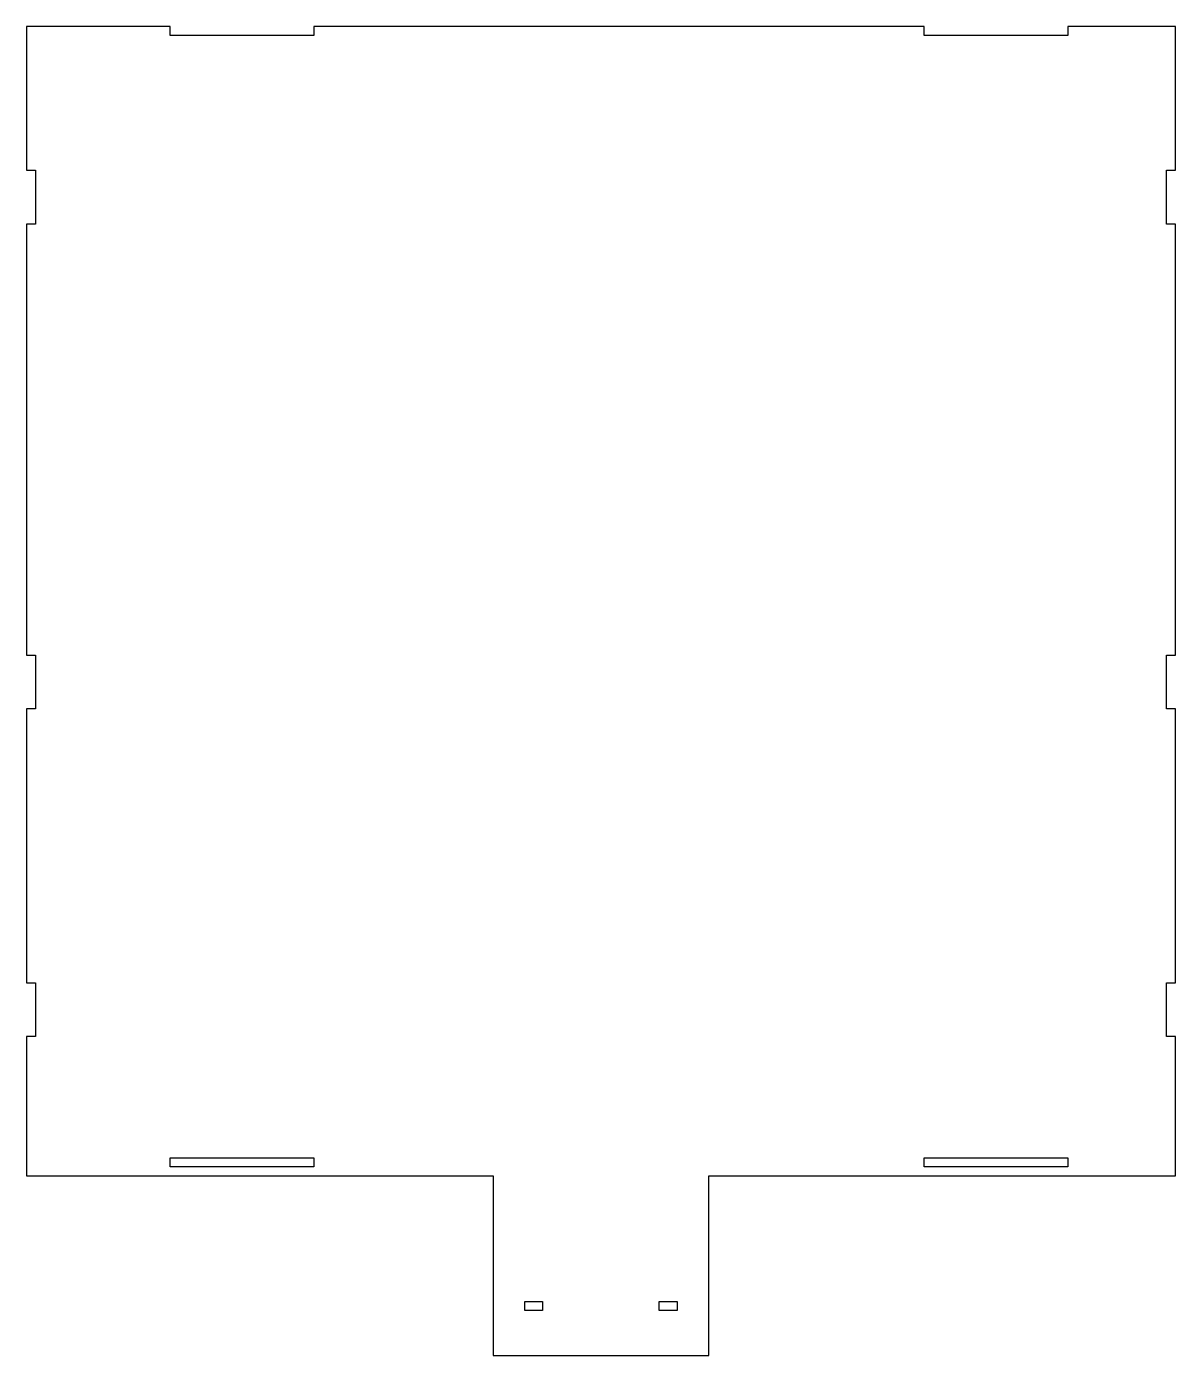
# Model space of a CAD drawing. Extents: x -831 to 1547, y -1426 to -385.
# Drawn here: x -57.5 to 326.5, y -1381.5 to -937.5 of the extents above; entities that cross this region are included whole.
import ezdxf

# ---------------------------------------------------------------- set-up
doc = ezdxf.new("R2010")
doc.units = 0
doc.layers.add('CUT', color=18, linetype='CONTINUOUS')

msp = doc.modelspace()

# ---------------------------------------------------------------- linework, layer by layer
at = {"layer": 'CUT'}
for points in [[(170.54, -1321.51), (326.54, -1321.51), (326.54, -1275.01), (323.54, -1275.01), (323.54, -1257.01), (326.54, -1257.01), (326.54, -1165.51), (323.54, -1165.51), (323.54, -1147.51), (326.54, -1147.51), (326.54, -1003.51), (323.54, -1003.51), (323.54, -985.51), (326.54, -985.51), (326.54, -937.51), (290.54, -937.51), (290.54, -940.51), (242.54, -940.51), (242.54, -937.51), (38.54, -937.51), (38.54, -940.51), (-9.46, -940.51), (-9.46, -937.51), (-57.46, -937.51), (-57.46, -985.51), (-54.46, -985.51), (-54.46, -1003.51), (-57.46, -1003.51), (-57.46, -1147.51), (-54.46, -1147.51), (-54.46, -1165.51), (-57.46, -1165.51), (-57.46, -1257.01), (-54.46, -1257.01), (-54.46, -1275.01), (-57.46, -1275.01), (-57.46, -1321.51), (98.54, -1321.51), (98.54, -1381.51), (134.54, -1381.51), (170.54, -1381.51)], [(-9.46, -1318.51), (-9.46, -1315.51), (38.54, -1315.51), (38.54, -1318.51)], [(242.54, -1318.51), (242.54, -1315.51), (290.54, -1315.51), (290.54, -1318.51)], [(109.04, -1366.51), (109.04, -1363.51), (115.04, -1363.51), (115.04, -1366.51)], [(154.04, -1366.51), (154.04, -1363.51), (160.04, -1363.51), (160.04, -1366.51)]]:
    msp.add_lwpolyline(points, close=True, dxfattribs=at)

doc.saveas('drawing.dxf')
